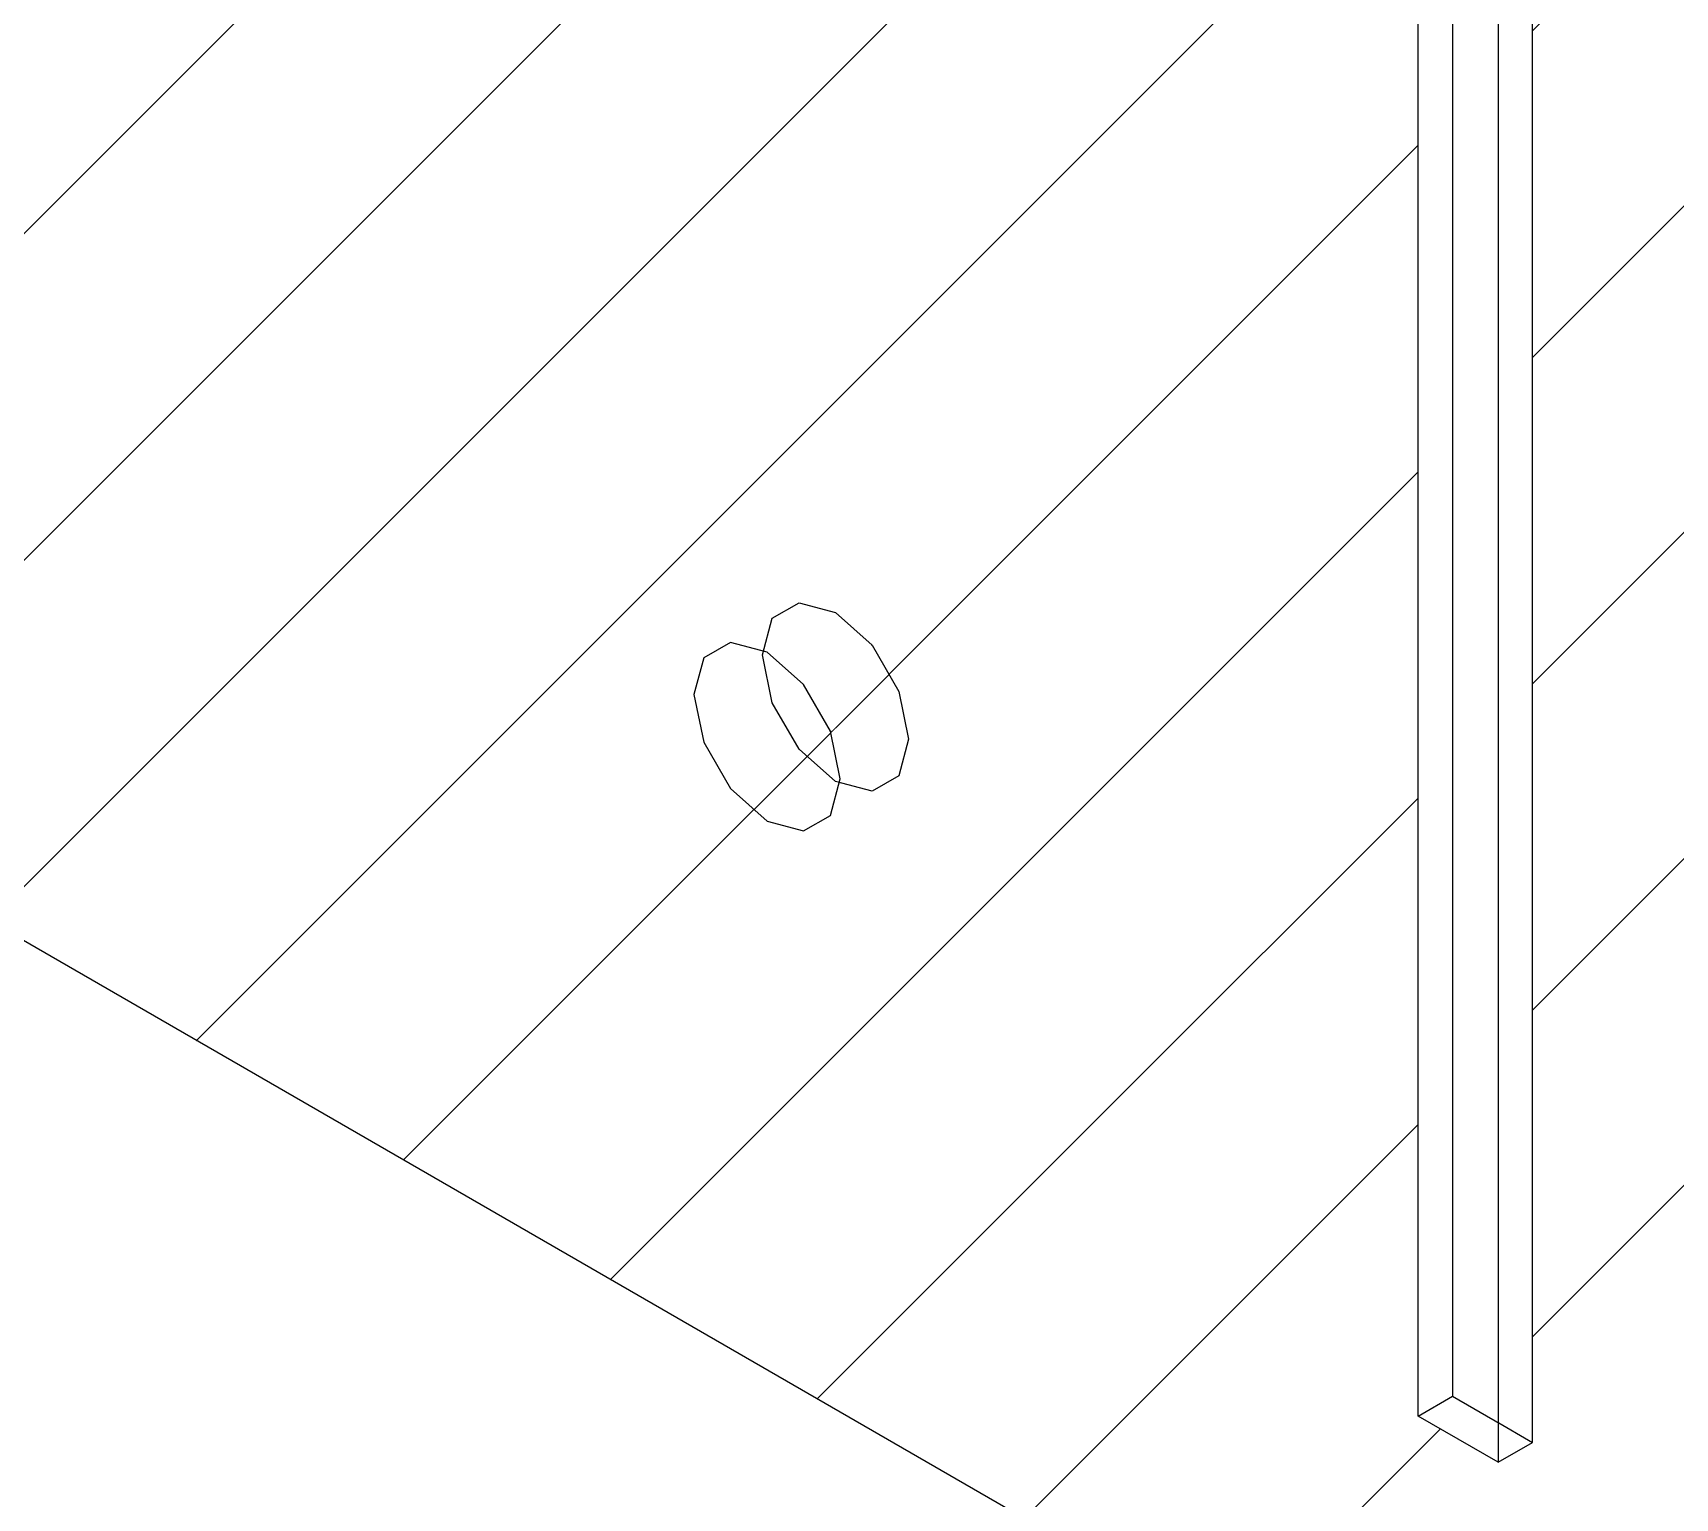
# Model space of a CAD drawing. Header units: millimetres. Extents: x 0 to 297, y 0 to 420.
# Drawn here: x 29.88 to 36.66, y 158.75 to 164.8 of the extents above; entities that cross this region are included whole.
import ezdxf

# ---------------------------------------------------------------- set-up
doc = ezdxf.new("R2010")
doc.units = ezdxf.units.MM
doc.layers.add('2-AXO-ARISTAS', color=7, linetype='Continuous')
doc.layers.add('2-AXO-RAYADOS', color=8, linetype='Continuous')

msp = doc.modelspace()

# ---------------------------------------------------------------- linework, layer by layer
at = {"layer": '2-AXO-ARISTAS', "lineweight": 25}
for p, q in [((32.9316, 162.3798), (33.0421, 162.4436)), ((33.0421, 162.4436), (33.1929, 162.4032)), ((33.4542, 161.7297), (33.3438, 161.666))]:
    msp.add_line(p, q, dxfattribs=at)

# ---------------------------------------------------------------- wipeouts: each hides what was drawn before it
msp.add_wipeout([(32.9113, 162.2414), (32.9113, 162.2415), (32.9113, 162.2415), (32.9112, 162.2415), (32.9112, 162.2416), (32.9111, 162.2416), (32.9111, 162.2416), (32.911, 162.2416), (32.911, 162.2417), (32.9109, 162.2417), (32.9109, 162.2417), (32.9108, 162.2417), (32.9108, 162.2417), (32.9108, 162.2417), (32.9107, 162.2418), (32.9107, 162.2418), (32.9106, 162.2418), (32.7597, 162.2822), (32.7597, 162.2822), (32.7597, 162.2822), (32.7596, 162.2822), (32.7596, 162.2823), (32.7595, 162.2823), (32.7595, 162.2823), (32.7594, 162.2823), (32.7594, 162.2823), (32.7593, 162.2823), (32.7593, 162.2823), (32.7592, 162.2823), (32.7592, 162.2823), (32.7591, 162.2823), (32.7591, 162.2823), (32.759, 162.2823), (32.759, 162.2823), (32.759, 162.2823), (32.759, 162.2823), (32.7588, 162.2822), (32.7588, 162.2822), (32.7588, 162.2822), (32.7587, 162.2822), (32.7586, 162.2822), (32.7586, 162.2822), (32.7586, 162.2822), (32.7585, 162.2821), (32.7584, 162.2821), (32.7584, 162.2821), (32.7584, 162.2821), (32.7583, 162.2821), (32.7582, 162.282), (32.6478, 162.2183), (32.6477, 162.2182), (32.6477, 162.2182), (32.6477, 162.2182), (32.6476, 162.2182), (32.6476, 162.2181), (32.6475, 162.2181), (32.6475, 162.2181), (32.6475, 162.2181), (32.6474, 162.218), (32.6474, 162.2179), (32.6474, 162.2179), (32.6474, 162.2179), (32.6472, 162.2178), (32.6472, 162.2178), (32.6472, 162.2178), (32.6472, 162.2177), (32.6471, 162.2176), (32.6471, 162.2176), (32.6471, 162.2176), (32.6471, 162.2175), (32.647, 162.2175), (32.647, 162.2174), (32.647, 162.2174), (32.647, 162.2174), (32.6469, 162.2173), (32.6469, 162.2173), (32.6469, 162.2172), (32.6469, 162.2172), (32.6469, 162.2171), (32.6469, 162.2171), (32.6469, 162.2171), (32.6065, 162.0662), (32.6064, 162.0661), (32.6064, 162.0661), (32.6064, 162.066), (32.6064, 162.066), (32.6064, 162.0659), (32.6064, 162.0659), (32.6064, 162.0658), (32.6064, 162.0658), (32.6064, 162.0657), (32.6064, 162.0657), (32.6064, 162.0656), (32.6064, 162.0656), (32.6064, 162.0655), (32.6064, 162.0655), (32.6064, 162.0654), (32.6064, 162.0654), (32.6064, 162.0653), (32.6064, 162.0653), (32.6468, 161.8677), (32.6468, 161.8677), (32.6469, 161.8677), (32.6469, 161.8676), (32.6469, 161.8676), (32.6469, 161.8675), (32.6469, 161.8675), (32.6469, 161.8674), (32.647, 161.8674), (32.647, 161.8674), (32.647, 161.8673), (32.647, 161.8673), (32.647, 161.8672), (32.6471, 161.8672), (32.6471, 161.8671), (32.7575, 161.6759), (32.7575, 161.6759), (32.7575, 161.6758), (32.7576, 161.6758), (32.7576, 161.6757), (32.7576, 161.6757), (32.7576, 161.6757), (32.7577, 161.6756), (32.7577, 161.6756), (32.7578, 161.6756), (32.7578, 161.6755), (32.7578, 161.6755), (32.7579, 161.6754), (32.7579, 161.6754), (32.7579, 161.6754), (32.9088, 161.5416), (32.9088, 161.5416), (32.9088, 161.5416), (32.9089, 161.5415), (32.9089, 161.5415), (32.909, 161.5415), (32.909, 161.5414), (32.909, 161.5414), (32.9091, 161.5414), (32.9091, 161.5414), (32.9092, 161.5413), (32.9092, 161.5413), (32.9093, 161.5413), (32.9093, 161.5413), (32.9094, 161.5413), (32.9094, 161.5412), (32.9094, 161.5412), (32.9095, 161.5412), (32.9096, 161.5412), (33.0604, 161.5008), (33.0604, 161.5008), (33.0605, 161.5008), (33.0605, 161.5007), (33.0606, 161.5007), (33.0606, 161.5007), (33.0606, 161.5007), (33.0607, 161.5007), (33.0608, 161.5007), (33.0608, 161.5007), (33.0608, 161.5007), (33.0609, 161.5007), (33.061, 161.5007), (33.061, 161.5007), (33.061, 161.5007), (33.0612, 161.5007), (33.0612, 161.5007), (33.0612, 161.5007), (33.0612, 161.5007), (33.0614, 161.5008), (33.0614, 161.5008), (33.0614, 161.5008), (33.0615, 161.5008), (33.0616, 161.5008), (33.0616, 161.5008), (33.0616, 161.5008), (33.0617, 161.5008), (33.0618, 161.5009), (33.0618, 161.5009), (33.0618, 161.5009), (33.0618, 161.5009), (33.0619, 161.501), (33.1724, 161.5647), (33.1724, 161.5648), (33.1725, 161.5648), (33.1725, 161.5648), (33.1725, 161.5648), (33.1726, 161.5649), (33.1727, 161.5649), (33.1727, 161.5649), (33.1727, 161.5649), (33.1728, 161.565), (33.1728, 161.5651), (33.1728, 161.5651), (33.1728, 161.5651), (33.1729, 161.5652), (33.1729, 161.5652), (33.1729, 161.5652), (33.173, 161.5653), (33.173, 161.5654), (33.1731, 161.5654), (33.1731, 161.5654), (33.1731, 161.5654), (33.1731, 161.5655), (33.1731, 161.5655), (33.1732, 161.5656), (33.1732, 161.5656), (33.1732, 161.5657), (33.1732, 161.5657), (33.1732, 161.5657), (33.1733, 161.5658), (33.1733, 161.5659), (33.1733, 161.5659), (33.1733, 161.5659), (33.2137, 161.7168), (33.2137, 161.7169), (33.2137, 161.7169), (33.2137, 161.717), (33.2138, 161.717), (33.2138, 161.7171), (33.2138, 161.7171), (33.2138, 161.7172), (33.2138, 161.7172), (33.2138, 161.7172), (33.2138, 161.7173), (33.2138, 161.7174), (33.2138, 161.7174), (33.2138, 161.7174), (33.2138, 161.7175), (33.2138, 161.7176), (33.2138, 161.7176), (33.2137, 161.7176), (33.2137, 161.7177), (33.1733, 161.9152), (33.1733, 161.9153), (33.1733, 161.9153), (33.1733, 161.9154), (33.1733, 161.9154), (33.1733, 161.9155), (33.1733, 161.9155), (33.1732, 161.9155), (33.1732, 161.9156), (33.1732, 161.9156), (33.1732, 161.9157), (33.1732, 161.9157), (33.1731, 161.9158), (33.1731, 161.9158), (33.1731, 161.9158), (33.0627, 162.1071), (33.0626, 162.1071), (33.0626, 162.1071), (33.0626, 162.1072), (33.0626, 162.1073), (33.0625, 162.1073), (33.0625, 162.1073), (33.0625, 162.1074), (33.0624, 162.1074), (33.0624, 162.1074), (33.0624, 162.1075), (33.0623, 162.1075), (33.0623, 162.1076), (33.0623, 162.1076), (33.0623, 162.1076), (32.9114, 162.2414), (32.9114, 162.2414)])

# ---------------------------------------------------------------- next in the draw order: linework, layer by layer
for p, q in [((32.8912, 162.229), (32.9316, 162.3798)), ((32.7592, 162.2803), (32.6488, 162.2165)), ((32.9101, 162.2399), (32.7592, 162.2803)), ((32.6488, 162.2165), (32.6084, 162.0657)), ((32.9316, 162.0314), (32.8912, 162.229)), ((32.6084, 162.0657), (32.6488, 161.8681)), ((32.6488, 161.8681), (32.7592, 161.6769)), ((33.1929, 161.7064), (33.0421, 161.8402)), ((33.1714, 161.5664), (33.2118, 161.7173)), ((32.7592, 161.6769), (32.9101, 161.5431)), ((33.3438, 161.666), (33.1929, 161.7064)), ((32.9101, 161.5431), (33.0609, 161.5027)), ((33.0609, 161.5027), (33.1714, 161.5664))]:
    msp.add_line(p, q, dxfattribs=at)

# ---------------------------------------------------------------- next in the draw order: wipeouts: each hides what was drawn before it
msp.add_wipeout([(33.4554, 162.0765), (33.4554, 162.0765), (33.4554, 162.0765), (33.4554, 162.0766), (33.4555, 162.0766), (33.4555, 162.0766), (33.4555, 162.0766), (33.4556, 162.0767), (33.4557, 162.0768), (33.4557, 162.0768), (33.4557, 162.0768), (33.4557, 162.0769), (33.4558, 162.0769), (33.4558, 162.0769), (33.4558, 162.0769), (33.4559, 162.077), (33.4559, 162.0771), (33.4559, 162.0771), (33.4559, 162.0771), (33.456, 162.0772), (33.456, 162.0773), (33.456, 162.0773), (33.456, 162.0773), (33.456, 162.0774), (33.4561, 162.0774), (33.4561, 162.0774), (33.4561, 162.0774), (33.4561, 162.0776), (33.4561, 162.0776), (33.4561, 162.0776), (33.4561, 162.0776), (33.4562, 162.0778), (33.4562, 162.0778), (33.4562, 162.0778), (33.4562, 162.0779), (33.4562, 162.078), (33.4562, 162.078), (33.4562, 162.078), (33.4562, 162.0781), (33.4562, 162.0782), (33.4562, 162.0782), (33.4562, 162.0782), (33.4562, 162.0783), (33.4562, 162.0784), (33.4562, 162.0784), (33.4562, 162.0784), (33.4562, 162.0785), (33.4562, 162.0786), (33.4562, 162.0786), (33.4562, 162.0786), (33.4561, 162.0787), (33.4561, 162.0788), (33.4561, 162.0788), (33.4561, 162.0788), (33.4561, 162.0789), (33.456, 162.079), (33.456, 162.079), (33.456, 162.079), (33.456, 162.079), (33.4559, 162.0791), (33.4559, 162.0791), (33.4559, 162.0791), (33.3455, 162.2704), (33.3454, 162.2706), (33.3453, 162.2707), (33.3451, 162.2709), (33.345, 162.271), (33.3448, 162.2711), (33.3447, 162.2712), (33.3445, 162.2713), (33.3443, 162.2713), (33.3441, 162.2714), (33.3439, 162.2714), (33.3437, 162.2714), (33.3435, 162.2714), (33.3433, 162.2713), (33.3431, 162.2713), (33.3429, 162.2712), (33.3428, 162.2711), (33.0599, 162.1078), (33.0598, 162.1078), (33.0598, 162.1077), (33.0598, 162.1077), (33.0598, 162.1077), (33.0597, 162.1077), (33.0596, 162.1076), (33.0596, 162.1076), (33.0596, 162.1076), (33.0595, 162.1075), (33.0595, 162.1075), (33.0595, 162.1075), (33.0595, 162.1075), (33.0594, 162.1074), (33.0593, 162.1073), (33.0593, 162.1073), (33.0593, 162.1073), (33.0593, 162.1072), (33.0592, 162.1072), (33.0592, 162.1072), (33.0592, 162.1072), (33.0592, 162.1071), (33.0591, 162.107), (33.0591, 162.107), (33.0591, 162.107), (33.0591, 162.1069), (33.0591, 162.1068), (33.0591, 162.1068), (33.0591, 162.1068), (33.059, 162.1067), (33.059, 162.1066), (33.059, 162.1066), (33.059, 162.1066), (33.059, 162.1064), (33.059, 162.1064), (33.059, 162.1064), (33.059, 162.1064), (33.0589, 162.1062), (33.0589, 162.1062), (33.0589, 162.1062), (33.0589, 162.1062), (33.0589, 162.106), (33.0589, 162.106), (33.0589, 162.106), (33.0589, 162.106), (33.0589, 162.1058), (33.0589, 162.1058), (33.0589, 162.1058), (33.059, 162.1058), (33.059, 162.1056), (33.059, 162.1056), (33.059, 162.1056), (33.059, 162.1056), (33.059, 162.1055), (33.059, 162.1055), (33.059, 162.1055), (33.0591, 162.1054), (33.0591, 162.1053), (33.0591, 162.1053), (33.0591, 162.1053), (33.0592, 162.1052), (33.0592, 162.1051), (33.0592, 162.1051), (33.0592, 162.1051), (33.1696, 161.9138), (33.1697, 161.9137), (33.1699, 161.9135), (33.17, 161.9134), (33.1701, 161.9133), (33.1703, 161.9131), (33.1705, 161.913), (33.1707, 161.913), (33.1708, 161.9129), (33.171, 161.9129), (33.1712, 161.9128), (33.1714, 161.9128), (33.1716, 161.9129), (33.1718, 161.9129), (33.172, 161.9129), (33.1722, 161.913), (33.1724, 161.9131), (33.4552, 162.0764), (33.4553, 162.0765)])

# ---------------------------------------------------------------- next in the draw order: hatches: boundary and pattern name
at = {"layer": '2-AXO-RAYADOS'}
h = msp.add_hatch(dxfattribs=at)
h.set_pattern_fill('ANSI31', color=8, scale=0.3)
h.set_pattern_definition([(45, (-122, 0), (-0.6735192, 0.6735192), [])])
h.paths.add_polyline_path([(37.249, 205.7647), (37.249, 205.7648), (37.249, 205.7648), (37.249, 205.7649), (37.249, 205.7649), (37.249, 205.765), (37.249, 205.765), (37.2489, 205.7651), (37.2489, 205.7651), (37.2489, 205.7652), (37.2489, 205.7652), (37.2489, 205.7653), (37.2489, 205.7653), (37.2489, 205.7653), (37.2488, 205.7654), (37.2488, 205.7655), (37.2488, 205.7655), (37.2488, 205.7655), (37.2487, 205.7656), (37.2487, 205.7656), (37.2487, 205.7657), (37.2487, 205.7657), (37.2486, 205.7657), (37.2486, 205.7658), (37.2486, 205.7658), (37.2486, 205.7658), (37.2485, 205.7659), (37.2485, 205.7659), (37.2484, 205.766), (37.2484, 205.766), (37.2484, 205.766), (37.2483, 205.7661), (37.2483, 205.7661), (37.2483, 205.7661), (37.2482, 205.7662), (37.2482, 205.7662), (37.2482, 205.7662), (37.2481, 205.7662), (37.2481, 205.7663), (37.248, 205.7663), (23.1059, 213.9313), (23.1057, 213.9314), (23.1055, 213.9314), (23.1053, 213.9315), (23.1051, 213.9315), (23.1049, 213.9315), (23.1047, 213.9315), (23.1045, 213.9315), (23.1043, 213.9315), (23.1041, 213.9314), (23.104, 213.9313), (23.1038, 213.9312), (23.1036, 213.9311), (23.1035, 213.931), (23.1033, 213.9308), (23.1032, 213.9307), (23.1031, 213.9305), (23.103, 213.9303), (23.103, 213.9301), (23.1029, 213.9299), (23.1029, 213.9297), (23.1029, 213.9295), (23.1029, 164.9397), (23.1029, 164.9397), (23.1029, 164.9396), (23.1029, 164.9396), (23.1029, 164.9396), (23.1029, 164.9396), (23.1029, 164.9396), (23.1029, 164.9396), (23.1029, 164.9396), (23.1029, 164.9396), (23.1029, 164.9395), (23.1029, 164.9394), (23.1029, 164.9394), (23.1029, 164.9394), (23.1029, 164.9394), (23.1029, 164.9394), (23.1029, 164.9394), (23.1029, 164.9394), (23.1029, 164.9393), (23.1029, 164.9393), (23.1029, 164.9392), (23.1029, 164.9392), (23.1029, 164.9392), (23.1029, 164.9392), (23.1029, 164.9392), (23.103, 164.9392), (23.103, 164.9391), (23.103, 164.9391), (23.103, 164.9391), (23.103, 164.9391), (23.103, 164.939), (23.103, 164.939), (23.103, 164.939), (23.103, 164.939), (23.103, 164.9389), (23.1031, 164.9389), (23.1031, 164.9389), (23.1031, 164.9389), (23.1031, 164.9389), (23.1031, 164.9389), (23.1031, 164.9388), (23.1031, 164.9388), (23.1031, 164.9388), (23.1032, 164.9387), (23.1032, 164.9387), (23.1032, 164.9387), (23.1032, 164.9387), (23.1032, 164.9387), (23.1032, 164.9387), (23.1032, 164.9387), (23.1032, 164.9386), (23.1033, 164.9386), (23.1033, 164.9385), (23.1033, 164.9385), (23.1033, 164.9385), (23.1033, 164.9385), (23.1033, 164.9385), (23.1033, 164.9385), (23.1033, 164.9384), (23.1034, 164.9384), (23.1034, 164.9384), (23.1034, 164.9384), (23.1034, 164.9384), (23.1034, 164.9384), (23.1034, 164.9384), (23.1034, 164.9383), (23.1035, 164.9383), (23.1035, 164.9383), (23.1035, 164.9383), (23.1035, 164.9383), (23.1036, 164.9382), (23.1036, 164.9382), (23.1036, 164.9382), (23.1036, 164.9382), (23.1036, 164.9382), (23.1036, 164.9382), (23.1037, 164.9381), (23.1037, 164.9381), (23.1037, 164.9381), (23.1037, 164.9381), (23.1037, 164.9381), (23.1037, 164.9381), (23.1037, 164.9381), (23.1038, 164.9381), (23.1038, 164.938), (23.1039, 164.938), (23.1039, 164.938), (46.6741, 151.3297), (46.6743, 151.3296), (46.6745, 151.3296), (46.6746, 151.3295), (46.6748, 151.3295), (46.675, 151.3295), (46.6752, 151.3295), (46.6754, 151.3295), (46.6756, 151.3295), (46.6758, 151.3296), (46.676, 151.3297), (46.6762, 151.3298), (46.6763, 151.3299), (46.6765, 151.33), (46.6766, 151.3302), (46.6767, 151.3303), (46.6769, 151.3305), (46.6769, 151.3307), (46.677, 151.3309), (46.6771, 151.3311), (46.6771, 151.3313), (46.6771, 151.3315), (46.6771, 164.3954), (46.6771, 164.3955), (46.6771, 164.3956), (46.6771, 164.3956), (46.6771, 164.3956), (46.6771, 164.3957), (46.6771, 164.3957), (46.6771, 164.3958), (46.6771, 164.3958), (46.677, 164.3959), (46.677, 164.3959), (46.677, 164.396), (46.677, 164.396), (46.677, 164.3961), (46.677, 164.3961), (46.677, 164.3961), (46.6769, 164.3962), (46.6769, 164.3962), (46.6769, 164.3963), (46.6769, 164.3963), (46.6769, 164.3963), (46.6768, 164.3964), (46.6768, 164.3965), (46.6768, 164.3965), (46.6768, 164.3965), (46.6767, 164.3966), (46.6767, 164.3966), (46.6767, 164.3967), (46.6767, 164.3967), (46.6766, 164.3967), (46.6766, 164.3968), (46.6765, 164.3968), (46.6765, 164.3968), (46.6765, 164.3969), (46.6764, 164.3969), (46.6764, 164.3969), (46.6764, 164.3969), (46.6763, 164.397), (46.6763, 164.397), (46.6762, 164.3971), (46.6762, 164.3971), (46.6762, 164.3971), (46.6761, 164.3971), (37.249, 169.8399), (37.249, 205.7646), (37.249, 205.7646), (37.249, 205.7647)])

# ---------------------------------------------------------------- next in the draw order: linework, layer by layer
at = {"layer": '2-AXO-ARISTAS', "lineweight": 25}
for p, q in [((33.1929, 162.4032), (33.3438, 162.2694)), ((33.3438, 162.2694), (33.4542, 162.0781)), ((33.0609, 162.1061), (32.9101, 162.2399)), ((33.1714, 161.9148), (33.0609, 162.1061)), ((33.4542, 162.0781), (33.4946, 161.8806)), ((33.0421, 161.8402), (32.9316, 162.0314)), ((33.2118, 161.7173), (33.1714, 161.9148)), ((33.4946, 161.8806), (33.4542, 161.7297))]:
    msp.add_line(p, q, dxfattribs=at)

# ---------------------------------------------------------------- next in the draw order: wipeouts: each hides what was drawn before it
msp.add_wipeout([(35.598, 205.1948), (35.598, 205.1948), (35.5979, 205.1949), (35.5979, 205.1949), (35.5978, 205.1949), (35.5978, 205.1949), (35.5977, 205.1949), (35.5977, 205.1949), (35.5977, 205.1949), (35.5976, 205.195), (35.5975, 205.195), (35.5975, 205.195), (35.5975, 205.195), (35.5974, 205.195), (35.5973, 205.195), (35.5973, 205.195), (35.5973, 205.195), (35.5972, 205.195), (35.5971, 205.195), (35.5971, 205.195), (35.5971, 205.195), (35.597, 205.195), (35.5969, 205.195), (35.5969, 205.195), (35.5969, 205.195), (35.5968, 205.195), (35.5967, 205.195), (35.5967, 205.195), (35.5967, 205.195), (35.5966, 205.195), (35.5965, 205.195), (35.5965, 205.1949), (35.5965, 205.1949), (35.5964, 205.1949), (35.5964, 205.1949), (35.5963, 205.1949), (35.5963, 205.1949), (35.5962, 205.1948), (35.5962, 205.1948), (35.5962, 205.1948), (35.5961, 205.1948), (35.5961, 205.1947), (35.596, 205.1947), (35.596, 205.1947), (35.596, 205.1947), (35.5959, 205.1946), (35.5958, 205.1946), (35.5958, 205.1946), (35.5958, 205.1946), (35.5957, 205.1945), (35.5957, 205.1945), (35.5957, 205.1944), (35.5957, 205.1944), (35.5956, 205.1944), (35.5955, 205.1943), (35.5955, 205.1943), (35.5955, 205.1943), (35.5955, 205.1942), (35.5954, 205.1941), (35.5954, 205.1941), (35.5954, 205.1941), (35.5954, 205.194), (35.5953, 205.194), (35.5953, 205.194), (35.5953, 205.194), (35.5953, 205.1938), (35.5952, 205.1938), (35.5952, 205.1938), (35.5952, 205.1938), (35.5952, 205.1936), (35.5952, 205.1936), (35.5952, 205.1936), (35.5952, 205.1936), (35.5951, 205.1934), (35.5951, 205.1934), (35.5951, 205.1934), (35.5951, 205.1933), (35.5951, 205.1932), (35.5951, 205.1932), (35.5951, 205.1932), (35.5951, 205.1931), (35.5951, 205.193), (35.5951, 159.0882), (35.5951, 159.088), (35.5951, 159.0878), (35.5952, 159.0876), (35.5952, 159.0874), (35.5953, 159.0873), (35.5954, 159.0871), (35.5955, 159.087), (35.5956, 159.0868), (35.5958, 159.0867), (35.5959, 159.0866), (35.5961, 159.0865), (35.9261, 158.8959), (35.9261, 158.8959), (35.9261, 158.8959), (35.9262, 158.8959), (35.9262, 158.8959), (35.9263, 158.8958), (35.9263, 158.8958), (35.9264, 158.8958), (35.9264, 158.8958), (35.9265, 158.8958), (35.9265, 158.8958), (35.9266, 158.8957), (35.9266, 158.8957), (35.9267, 158.8957), (35.9267, 158.8957), (35.9268, 158.8957), (35.9268, 158.8957), (35.9269, 158.8957), (35.9269, 158.8957), (35.927, 158.8957), (35.927, 158.8957), (35.9271, 158.8957), (35.9271, 158.8957), (35.9272, 158.8957), (35.9272, 158.8957), (35.9272, 158.8957), (35.9273, 158.8957), (35.9274, 158.8957), (35.9274, 158.8957), (35.9274, 158.8957), (35.9275, 158.8957), (35.9275, 158.8957), (35.9276, 158.8957), (35.9276, 158.8958), (35.9277, 158.8958), (35.9277, 158.8958), (35.9278, 158.8958), (35.9278, 158.8958), (35.9278, 158.8958), (35.9279, 158.8959), (35.928, 158.8959), (35.928, 158.8959), (35.928, 158.8959), (35.9281, 158.896), (35.9282, 158.896), (35.9282, 158.896), (35.9282, 158.896), (35.9283, 158.8961), (35.9283, 158.8961), (35.9283, 158.8961), (35.9283, 158.8961), (35.9284, 158.8962), (35.9285, 158.8962), (35.9285, 158.8963), (35.9285, 158.8963), (35.9286, 158.8963), (35.9286, 158.8964), (35.9286, 158.8964), (35.9286, 158.8964), (35.9287, 158.8965), (35.9287, 158.8966), (35.9287, 158.8966), (35.9287, 158.8966), (35.9288, 158.8967), (35.9288, 158.8967), (35.9288, 158.8967), (35.9288, 158.8967), (35.9289, 158.8969), (35.9289, 158.8969), (35.9289, 158.8969), (35.9289, 158.8969), (35.929, 158.8971), (35.929, 158.8971), (35.929, 158.8971), (35.929, 158.8971), (35.929, 158.8973), (35.929, 158.8973), (35.929, 158.8973), (35.929, 158.8974), (35.9291, 158.8975), (35.9291, 158.8975), (35.9291, 158.8975), (35.9291, 158.8976), (35.9291, 158.8977), (35.9291, 205.0025), (35.9291, 205.0027), (35.929, 205.0029), (35.929, 205.0031), (35.9289, 205.0033), (35.9288, 205.0034), (35.9288, 205.0036), (35.9286, 205.0038), (35.9285, 205.0039), (35.9284, 205.004), (35.9282, 205.0041), (35.9281, 205.0042), (35.5981, 205.1948), (35.5981, 205.1948)])

# ---------------------------------------------------------------- next in the draw order: linework, layer by layer
for p, q in [((35.7385, 205.2747), (35.7385, 159.1698)), ((35.5971, 159.0882), (35.5971, 205.193)), ((35.5971, 159.0882), (35.7385, 159.1698))]:
    msp.add_line(p, q, dxfattribs=at)

# ---------------------------------------------------------------- next in the draw order: wipeouts: each hides what was drawn before it
msp.add_wipeout([(36.0697, 158.9777), (36.0698, 158.9778), (36.0699, 158.9779), (36.0701, 158.9781), (36.0702, 158.9782), (36.0703, 158.9784), (36.0703, 158.9786), (36.0704, 158.9788), (36.0705, 158.9789), (36.0705, 158.9791), (36.0705, 158.9793), (36.0705, 205.0842), (36.0705, 205.0843), (36.0705, 205.0844), (36.0705, 205.0844), (36.0705, 205.0844), (36.0705, 205.0846), (36.0705, 205.0846), (36.0705, 205.0846), (36.0704, 205.0846), (36.0704, 205.0847), (36.0704, 205.0847), (36.0704, 205.0847), (36.0704, 205.0848), (36.0703, 205.0849), (36.0703, 205.0849), (36.0703, 205.0849), (36.0703, 205.085), (36.0703, 205.0851), (36.0703, 205.0851), (36.0703, 205.0851), (36.0702, 205.0852), (36.0702, 205.0853), (36.0702, 205.0853), (36.0701, 205.0853), (36.0701, 205.0854), (36.07, 205.0854), (36.07, 205.0854), (36.07, 205.0854), (36.07, 205.0855), (36.0699, 205.0856), (36.0699, 205.0856), (36.0699, 205.0856), (36.0698, 205.0856), (36.0698, 205.0857), (36.0698, 205.0857), (36.0697, 205.0857), (36.0697, 205.0858), (36.0696, 205.0858), (36.0696, 205.0858), (36.0696, 205.0858), (36.0695, 205.0859), (36.0694, 205.0859), (36.0694, 205.0859), (36.0694, 205.0859), (36.0693, 205.086), (36.0693, 205.086), (36.0692, 205.086), (36.0692, 205.086), (36.0692, 205.086), (36.0691, 205.0861), (36.0691, 205.0861), (36.069, 205.0861), (36.069, 205.0861), (36.0689, 205.0861), (36.0689, 205.0861), (36.0688, 205.0861), (36.0688, 205.0861), (36.0687, 205.0862), (36.0687, 205.0862), (36.0686, 205.0862), (36.0686, 205.0862), (36.0685, 205.0862), (36.0685, 205.0862), (36.0684, 205.0862), (36.0684, 205.0862), (36.0683, 205.0862), (36.0683, 205.0862), (36.0682, 205.0861), (36.0682, 205.0861), (36.0681, 205.0861), (36.0681, 205.0861), (36.068, 205.0861), (36.068, 205.0861), (36.0679, 205.0861), (36.0679, 205.0861), (36.0679, 205.0861), (36.0678, 205.086), (36.0677, 205.086), (36.0677, 205.086), (36.0677, 205.086), (36.0676, 205.086), (36.0676, 205.0859), (36.0675, 205.0859), (36.0675, 205.0859), (35.9261, 205.0042), (35.9259, 205.0041), (35.9258, 205.004), (35.9256, 205.0039), (35.9255, 205.0038), (35.9254, 205.0036), (35.9253, 205.0034), (35.9252, 205.0033), (35.9252, 205.0031), (35.9251, 205.0029), (35.9251, 205.0027), (35.9251, 205.0025), (35.9251, 158.8977), (35.9251, 158.8975), (35.9251, 158.8975), (35.9251, 158.8975), (35.9251, 158.8975), (35.9251, 158.8973), (35.9251, 158.8973), (35.9251, 158.8973), (35.9251, 158.8972), (35.9252, 158.8971), (35.9252, 158.8971), (35.9252, 158.8971), (35.9252, 158.897), (35.9252, 158.8969), (35.9252, 158.8969), (35.9252, 158.8969), (35.9253, 158.8968), (35.9253, 158.8967), (35.9253, 158.8967), (35.9253, 158.8967), (35.9254, 158.8967), (35.9254, 158.8966), (35.9254, 158.8966), (35.9254, 158.8966), (35.9255, 158.8965), (35.9255, 158.8964), (35.9255, 158.8964), (35.9255, 158.8964), (35.9256, 158.8963), (35.9257, 158.8963), (35.9257, 158.8963), (35.9257, 158.8962), (35.9257, 158.8962), (35.9258, 158.8961), (35.9258, 158.8961), (35.9258, 158.8961), (35.9259, 158.8961), (35.926, 158.896), (35.926, 158.896), (35.926, 158.896), (35.9261, 158.896), (35.9261, 158.8959), (35.9261, 158.8959), (35.9262, 158.8959), (35.9262, 158.8959), (35.9263, 158.8958), (35.9263, 158.8958), (35.9263, 158.8958), (35.9264, 158.8958), (35.9265, 158.8958), (35.9265, 158.8958), (35.9265, 158.8957), (35.9266, 158.8957), (35.9267, 158.8957), (35.9267, 158.8957), (35.9267, 158.8957), (35.9268, 158.8957), (35.9269, 158.8957), (35.9269, 158.8957), (35.9269, 158.8957), (35.927, 158.8957), (35.9271, 158.8957), (35.9271, 158.8957), (35.9271, 158.8957), (35.9272, 158.8957), (35.9273, 158.8957), (35.9273, 158.8957), (35.9273, 158.8957), (35.9274, 158.8957), (35.9275, 158.8957), (35.9275, 158.8957), (35.9275, 158.8957), (35.9276, 158.8957), (35.9276, 158.8958), (35.9277, 158.8958), (35.9277, 158.8958), (35.9278, 158.8958), (35.9278, 158.8958), (35.9279, 158.8958), (35.9279, 158.8959), (35.9279, 158.8959), (35.928, 158.8959), (35.928, 158.8959), (35.9281, 158.8959), (36.0695, 158.9776)])

# ---------------------------------------------------------------- next in the draw order: linework, layer by layer
for p, q in [((36.0685, 158.9793), (36.0685, 205.0842)), ((35.9271, 205.0025), (35.9271, 158.8977)), ((46.6751, 151.3315), (23.1049, 164.9397)), ((35.7385, 159.1698), (36.0685, 158.9793)), ((35.9271, 158.8977), (35.5971, 159.0882)), ((35.9271, 158.8977), (36.0685, 158.9793))]:
    msp.add_line(p, q, dxfattribs=at)

doc.saveas('drawing.dxf')
